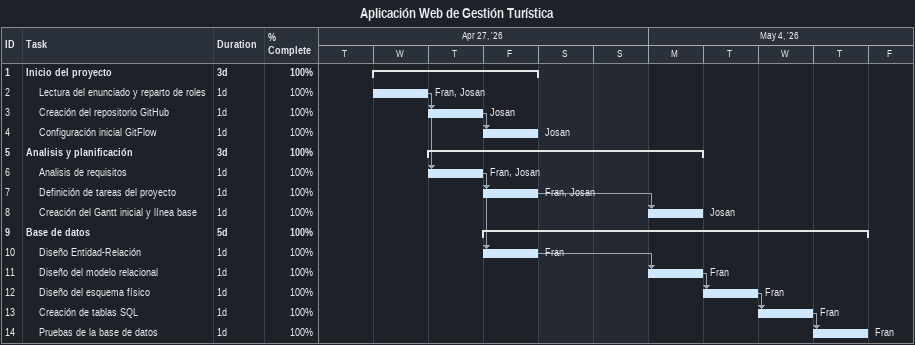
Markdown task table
Aplicación Web de Gestión Turística

| ID | Level | Task | Duration | Start | Finish | Predecessors | Resources | % complete |
|---|---|---|---|---|---|---|---|---|
| 1 | 1 | **Inicio del proyecto** | 3d | 2026-04-29 | 2026-05-01 |  |  | 100 |
| 2 | 2 | Lectura del enunciado y reparto de roles | 1d | 2026-04-29 | 2026-04-29 |  | Fran, Josan | 100 |
| 3 | 2 | Creación del repositorio GitHub | 1d | 2026-04-30 | 2026-04-30 | 2 | Josan | 100 |
| 4 | 2 | Configuración inicial GitFlow | 1d | 2026-05-01 | 2026-05-01 | 3 | Josan | 100 |
| 5 | 1 | **Analisis y planificación** | 3d | 2026-04-30 | 2026-05-04 |  |  | 100 |
| 6 | 2 | Analisis de requisitos | 1d | 2026-04-30 | 2026-04-30 | 2 | Fran, Josan | 100 |
| 7 | 2 | Definición de tareas del proyecto | 1d | 2026-05-01 | 2026-05-01 | 6 | Fran, Josan | 100 |
| 8 | 2 | Creación del Gantt inicial y línea base | 1d | 2026-05-04 | 2026-05-04 | 7 | Josan | 100 |
| 9 | 1 | **Base de datos** | 5d | 2026-05-01 | 2026-05-07 |  |  | 100 |
| 10 | 2 | Diseño Entidad-Relación | 1d | 2026-05-01 | 2026-05-01 | 6 | Fran | 100 |
| 11 | 2 | Diseño del modelo relacional | 1d | 2026-05-04 | 2026-05-04 | 10 | Fran | 100 |
| 12 | 2 | Diseño del esquema físico | 1d | 2026-05-05 | 2026-05-05 | 11 | Fran | 100 |
| 13 | 2 | Creación de tablas SQL | 1d | 2026-05-06 | 2026-05-06 | 12 | Fran | 100 |
| 14 | 2 | Pruebas de la base de datos | 1d | 2026-05-07 | 2026-05-07 | 13 | Fran | 100 |
